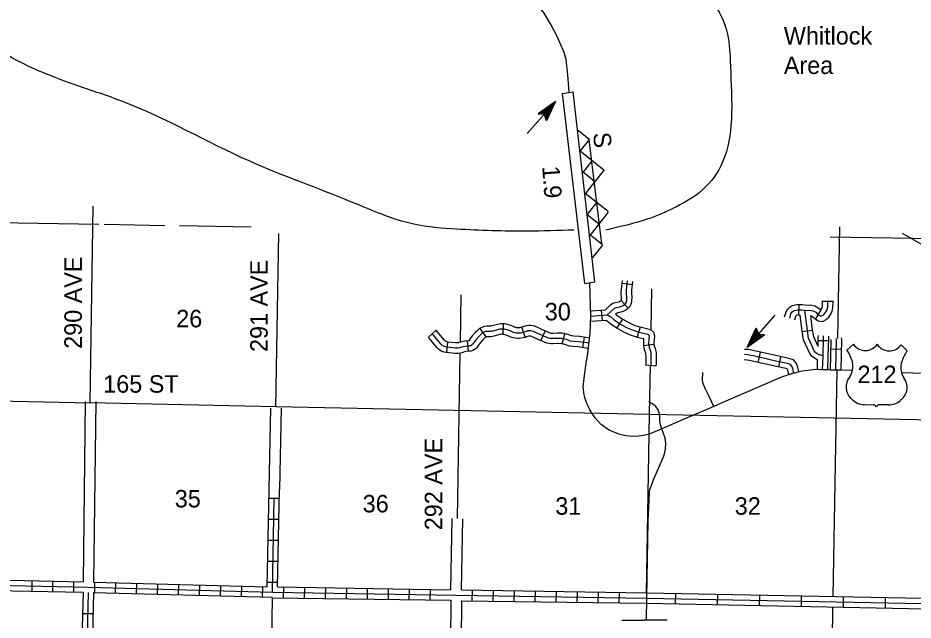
# Model space of a CAD drawing. Extents: x 1142892 to 1570202, y 16283729 to 16658946.
# Drawn here: x 1289756 to 1315361, y 16344924 to 16362145 of the extents above; entities that cross this region are included whole.
import ezdxf

# ---------------------------------------------------------------- set-up
doc = ezdxf.new("R2010")
doc.units = 0
for name, color, linetype in [('L11', 7, 'Continuous'), ('L13', 7, 'Continuous'), ('L14', 7, 'Continuous'), ('L18', 7, 'Continuous'), ('L2', 7, 'Continuous'), ('L28', 7, 'Continuous'), ('L3', 7, 'Continuous'), ('L30', 7, 'Continuous'), ('L36', 7, 'Continuous'), ('L55', 7, 'Continuous'), ('L8', 7, 'Continuous'), ('L9', 7, 'Continuous')]:
    doc.layers.add(name, color=color, linetype=linetype)

msp = doc.modelspace()

# ---------------------------------------------------------------- linework, layer by layer
at = {"layer": 'L11'}
for p, q in [((1291685, 16351179), (1291619, 16346021)), ((1291985, 16351179), (1291919, 16346012)), ((1296985, 16350987), (1296938, 16348659)), ((1297285, 16350987), (1297238, 16348654)), ((1302143, 16345790), (1302178, 16347829)), ((1302443, 16345785), (1302478, 16347824)), ((1302143, 16345496), (1302123, 16343973)), ((1302443, 16345479), (1302426, 16343969))]:
    msp.add_line(p, q, dxfattribs=at)
at = {"layer": 'L13'}
for p, q in [((1291819, 16351146), (1291910, 16356763)), ((1287777, 16356321), (1292069, 16356246)), ((1292227, 16356246), (1293960, 16356213)), ((1294377, 16356204), (1296427, 16356171)), ((1297135, 16351037), (1297218, 16355979)), ((1313251, 16356171), (1313196, 16352973)), ((1312985, 16355888), (1317521, 16355810)), ((1302412, 16352870), (1302435, 16354221)), ((1307865, 16353222), (1307885, 16354396)), ((1302328, 16347826), (1302407, 16352559)), ((1307824, 16350814), (1307848, 16352202)), ((1313180, 16352072), (1313068, 16345596)), ((1279619, 16351396), (1291819, 16351137)), ((1291819, 16351146), (1297135, 16351037)), ((1297135, 16351037), (1307824, 16350814)), ((1307736, 16345704), (1307824, 16350814)), ((1307824, 16350814), (1310710, 16350754)), ((1310710, 16350754), (1316052, 16350652)), ((1313060, 16345304), (1312974, 16340139))]:
    msp.add_line(p, q, dxfattribs=at)
msp.add_lwpolyline([(1296768, 16330007), (1296877, 16335126), (1297035, 16345564)], dxfattribs=at)
at = {"layer": 'L18'}
for p, q in [((1305335, 16359988), (1305635, 16360029)), ((1305968, 16354554), (1305335, 16359988)), ((1306260, 16354596), (1305635, 16360029)), ((1306093, 16358671), (1305777, 16358929)), ((1306102, 16358679), (1305827, 16358338)), ((1306460, 16355688), (1306093, 16358663)), ((1306510, 16357804), (1305852, 16358329)), ((1306177, 16358063), (1305910, 16357721)), ((1306527, 16357804), (1305968, 16357104)), ((1306252, 16357463), (1305927, 16357729)), ((1306635, 16356613), (1305985, 16357121)), ((1306310, 16356871), (1306035, 16356521)), ((1306377, 16356246), (1306060, 16356496)), ((1306643, 16356588), (1306118, 16355921)), ((1306477, 16355654), (1306143, 16355921)), ((1306477, 16355646), (1306193, 16355296)), ((1305968, 16354554), (1306260, 16354596))]:
    msp.add_line(p, q, dxfattribs=at)
at = {"layer": 'L2'}
for points in [[(1299527, 16389238), (1299410, 16389071), (1298493, 16387654), (1298018, 16384429), (1298227, 16380896), (1298735, 16377338), (1299677, 16374638), (1299835, 16373796), (1300018, 16373321), (1300585, 16372154), (1301652, 16370388), (1303610, 16368104), (1306693, 16365113), (1308860, 16363238), (1309718, 16362454), (1310010, 16361829), (1310143, 16360596), (1310151, 16359063), (1309860, 16357913), (1309243, 16357146), (1308493, 16356696), (1308160, 16356538), (1307785, 16356396), (1306577, 16356079)], [(1305660, 16356079), (1304318, 16356046), (1302302, 16356104), (1301077, 16356246), (1299327, 16356871), (1296368, 16358054), (1292752, 16359754), (1291444, 16360213), (1289744, 16360921), (1288869, 16361371), (1288094, 16361613), (1286344, 16361779), (1284269, 16361996), (1282677, 16361696), (1280969, 16360763), (1279177, 16358813), (1277027, 16356313), (1275277, 16353879), (1274236, 16352179), (1273669, 16351204)]]:
    msp.add_spline(points, degree=3, dxfattribs=at)
at = {"layer": 'L28'}
for p, q in [((1305135, 16359754), (1304327, 16358838)), ((1305135, 16359754), (1304635, 16359404)), ((1305093, 16359704), (1304677, 16359421)), ((1305052, 16359654), (1304693, 16359421)), ((1305002, 16359604), (1304727, 16359413)), ((1305010, 16359571), (1304843, 16359296)), ((1304968, 16359554), (1304860, 16359438)), ((1305085, 16359663), (1304868, 16359246)), ((1305043, 16359629), (1304868, 16359263)), ((1305135, 16359754), (1304877, 16359204)), ((1304635, 16359404), (1304810, 16359388)), ((1304935, 16359546), (1304768, 16359404)), ((1304885, 16359479), (1304810, 16359413)), ((1304827, 16359413), (1304810, 16359404)), ((1304877, 16359204), (1304810, 16359388)), ((1304902, 16359446), (1304835, 16359338)), ((1304960, 16359538), (1304843, 16359321)), ((1304877, 16359413), (1304843, 16359379)), ((1304935, 16359513), (1304860, 16359438)), ((1310610, 16352729), (1311418, 16353646)), ((1310610, 16352729), (1310868, 16353279)), ((1310660, 16352821), (1310876, 16353238)), ((1310701, 16352854), (1310876, 16353221)), ((1310735, 16352913), (1310901, 16353188)), ((1310785, 16352946), (1310901, 16353163)), ((1310843, 16353038), (1310910, 16353146)), ((1310868, 16353279), (1310935, 16353096)), ((1310610, 16352729), (1311110, 16353079)), ((1310651, 16352779), (1311068, 16353063)), ((1310693, 16352829), (1311051, 16353063)), ((1310743, 16352879), (1311018, 16353071)), ((1310776, 16352929), (1310885, 16353046)), ((1310810, 16352938), (1310976, 16353079)), ((1310810, 16352971), (1310885, 16353046)), ((1310860, 16353004), (1310935, 16353071)), ((1310868, 16353071), (1310901, 16353104)), ((1310918, 16353071), (1310935, 16353079)), ((1311110, 16353079), (1310935, 16353096))]:
    msp.add_line(p, q, dxfattribs=at)
at = {"layer": 'L3'}
for p, q in [((1313469, 16352644), (1313655, 16352813)), ((1315191, 16352620), (1315021, 16352795)), ((1313625, 16352297), (1313625, 16352297)), ((1315026, 16352267), (1315026, 16352289)), ((1313539, 16351873), (1313550, 16351885)), ((1315100, 16351852), (1315100, 16351852)), ((1313597, 16351250), (1313581, 16351265)), ((1315000, 16351210), (1315023, 16351233)), ((1313965, 16351086), (1314229, 16351083)), ((1314654, 16351077), (1314389, 16351081)), ((1307034, 16344925), (1307667, 16344925)), ((1308326, 16344925), (1307667, 16344925))]:
    msp.add_line(p, q, dxfattribs=at)
for points in [[(1315028, 16352000), (1316693, 16351954), (1317218, 16351971), (1318351, 16352071), (1319193, 16352229), (1320568, 16352704), (1323709, 16353954), (1324193, 16354138), (1325001, 16354304), (1328226, 16355488)], [(1313628, 16352060), (1313011, 16352076), (1312742, 16352085), (1312578, 16352087), (1312425, 16352075), (1312188, 16352042), (1312062, 16352017), (1311853, 16351955), (1311597, 16351867), (1309940, 16351154), (1309664, 16351029), (1308830, 16350678), (1308331, 16350463), (1308042, 16350339), (1307814, 16350237), (1307639, 16350199), (1307442, 16350173), (1307241, 16350182), (1307147, 16350190), (1306940, 16350242), (1306672, 16350356), (1306453, 16350512), (1306410, 16350549), (1306267, 16350705), (1306197, 16350805), (1306115, 16350933), (1306064, 16351046), (1306030, 16351120), (1305975, 16351285), (1305956, 16351363), (1305927, 16351591), (1305948, 16351845), (1305969, 16351988), (1306014, 16352264), (1306058, 16352555), (1306126, 16353142), (1306147, 16353620), (1306115, 16354575)], [(1307816, 16348566), (1307833, 16348647), (1307945, 16348963), (1308126, 16349375), (1308221, 16349594), (1308249, 16349682), (1308279, 16349825), (1308288, 16349976), (1308281, 16350045), (1308269, 16350126), (1308175, 16350396)], [(1307816, 16348566), (1307776, 16347762)], [(1307776, 16347762), (1307735, 16345554), (1307722, 16344925)]]:
    msp.add_lwpolyline(points, dxfattribs=at)
for centre, radius, start, end in [((1312805, 16352131), 836, 11.5124, 37.6324), ((1313993, 16353049), 416, 214.9085, 325.0307), ((1314681, 16353040), 416, 213.4172, 323.8793), ((1315843, 16352090), 836, 140.8147, 166.1585), ((1313136, 16352172), 504, 325.3082, 14.1347), ((1315513, 16352140), 504, 165.972, 214.4078), ((1313895, 16351590), 452, 140.7875, 226.1161), ((1314739, 16351579), 452, 309.5624, 37.5162), ((1313974, 16351604), 517, 223.2465, 269.2236), ((1314660, 16351595), 517, 269.2237, 311.2125), ((1314224, 16350998), 86.1, 9.5933, 89.2237), ((1314394, 16350995), 86.1, 89.2237, 168.854)]:
    msp.add_arc(centre, radius, start, end, dxfattribs=at)
at = {"layer": 'L55'}
msp.add_lwpolyline([(1305527, 16360021), (1305485, 16360521), (1305435, 16360954), (1305377, 16361154), (1305252, 16361438), (1305177, 16361613), (1304985, 16361971), (1304810, 16362279), (1304685, 16362446)], dxfattribs=at)
at = {"layer": 'L8'}
for p, q in [((1307334, 16354513), (1307038, 16354547)), ((1307208, 16353842), (1307013, 16354068)), ((1312097, 16353949), (1312086, 16353651)), ((1312773, 16354042), (1313071, 16354047)), ((1306441, 16353791), (1306464, 16353494)), ((1312722, 16353794), (1312568, 16353535)), ((1307051, 16353528), (1306884, 16353281)), ((1301499, 16353011), (1301718, 16353214)), ((1303145, 16353022), (1302974, 16353266)), ((1303632, 16353098), (1303649, 16353396)), ((1304261, 16353013), (1304168, 16353297)), ((1304716, 16352916), (1304835, 16353190)), ((1307556, 16353305), (1307466, 16353020)), ((1312192, 16353173), (1312487, 16353218)), ((1302643, 16352608), (1302616, 16352905)), ((1305319, 16352825), (1305395, 16353113)), ((1305918, 16352715), (1305963, 16353010)), ((1312943, 16352906), (1312645, 16352914)), ((1302024, 16352577), (1302057, 16352874)), ((1307948, 16352807), (1307652, 16352769)), ((1313313, 16352665), (1313015, 16352672)), ((1310991, 16352586), (1310924, 16352295)), ((1311570, 16352456), (1311509, 16352164)), ((1308007, 16352189), (1307709, 16352213)), ((1311902, 16351972), (1311805, 16351949)), ((1312921, 16352079), (1312623, 16352089)), ((1313300, 16352069), (1313001, 16352076)), ((1296885, 16345871), (1296940, 16348659)), ((1297185, 16345871), (1297240, 16348654)), ((1296935, 16348412), (1297235, 16348412)), ((1297035, 16345721), (1297085, 16348412)), ((1296927, 16347812), (1297227, 16347812)), ((1296910, 16347212), (1297210, 16347212)), ((1296902, 16346612), (1297202, 16346612)), ((1290160, 16345746), (1290160, 16346046)), ((1290760, 16345737), (1290760, 16346037)), ((1291360, 16345721), (1291360, 16346021)), ((1291952, 16345704), (1291960, 16346004)), ((1292552, 16345687), (1292560, 16345987)), ((1293152, 16345679), (1293160, 16345979)), ((1296893, 16346012), (1297193, 16346012)), ((1293752, 16345662), (1293760, 16345962)), ((1294352, 16345646), (1294360, 16345946)), ((1294952, 16345629), (1294960, 16345929)), ((1295552, 16345612), (1295560, 16345912)), ((1296152, 16345596), (1296160, 16345896)), ((1296752, 16345579), (1296760, 16345879)), ((1297352, 16345562), (1297360, 16345862)), ((1297952, 16345554), (1297960, 16345854)), ((1298552, 16345546), (1298560, 16345846)), ((1299152, 16345537), (1299160, 16345837)), ((1299752, 16345529), (1299760, 16345829)), ((1300352, 16345521), (1300360, 16345821)), ((1300952, 16345512), (1300960, 16345809)), ((1301552, 16345504), (1301560, 16345799)), ((1302752, 16345479), (1302760, 16345779)), ((1303352, 16345471), (1303360, 16345771)), ((1303952, 16345462), (1303960, 16345762)), ((1304552, 16345454), (1304560, 16345754)), ((1305152, 16345446), (1305160, 16345746)), ((1305752, 16345437), (1305760, 16345737)), ((1306352, 16345429), (1306360, 16345729)), ((1306952, 16345412), (1306960, 16345712)), ((1291602, 16345112), (1291902, 16345112))]:
    msp.add_line(p, q, dxfattribs=at)
for points in [[(1318351, 16352071), (1318385, 16353313), (1318010, 16354113), (1317326, 16354679), (1315060, 16355979)], [(1306560, 16353801), (1306703, 16353944), (1306742, 16353971), (1306798, 16353995), (1306841, 16354007), (1306924, 16354026), (1306960, 16354038), (1306989, 16354053), (1307016, 16354072), (1307020, 16354075), (1307020, 16354083), (1307021, 16354145), (1307014, 16354266), (1307013, 16354317), (1307018, 16354385), (1307047, 16354639)], [(1306610, 16353654), (1306698, 16353727), (1306800, 16353829), (1306816, 16353840), (1306847, 16353853), (1306877, 16353861), (1306966, 16353881), (1307018, 16353900), (1307067, 16353924), (1307109, 16353954), (1307128, 16353970), (1307146, 16353990), (1307161, 16354014), (1307168, 16354046), (1307170, 16354077), (1307171, 16354149), (1307164, 16354271), (1307163, 16354313), (1307163, 16354313), (1307167, 16354371), (1307196, 16354622)], [(1306853, 16353670), (1306893, 16353710), (1306896, 16353711), (1306913, 16353716), (1307007, 16353737), (1307077, 16353761), (1307144, 16353795), (1307202, 16353836), (1307232, 16353862), (1307267, 16353899), (1307301, 16353958), (1307317, 16354024), (1307320, 16354071), (1307321, 16354152), (1307314, 16354276), (1307313, 16354308), (1307317, 16354357), (1307345, 16354604)], [(1311687, 16353596), (1311730, 16353742), (1311780, 16353824), (1311849, 16353887), (1311906, 16353921), (1312039, 16353952), (1312191, 16353946), (1312271, 16353936), (1312466, 16353931), (1312552, 16353914), (1312666, 16353847), (1312722, 16353794), (1312755, 16353849), (1312759, 16353857), (1312768, 16353895), (1312772, 16354017), (1312772, 16354042)], [(1311831, 16353554), (1311868, 16353681), (1311897, 16353728), (1311939, 16353766), (1311963, 16353780), (1312054, 16353801), (1312179, 16353797), (1312260, 16353787), (1312449, 16353781), (1312498, 16353772), (1312576, 16353726), (1312640, 16353666), (1312699, 16353628), (1312745, 16353621), (1312791, 16353641), (1312829, 16353681), (1312889, 16353780), (1312901, 16353809), (1312918, 16353875), (1312922, 16354016), (1312922, 16354045)], [(1312432, 16353632), (1312444, 16353629), (1312486, 16353605), (1312547, 16353547), (1312644, 16353485), (1312766, 16353466), (1312879, 16353516), (1312949, 16353589), (1313023, 16353711), (1313044, 16353761), (1313067, 16353854), (1313072, 16354015), (1313072, 16354047)], [(1306142, 16353770), (1306560, 16353801)], [(1306853, 16353670), (1306894, 16353635), (1307056, 16353526), (1307227, 16353430), (1307406, 16353353), (1307552, 16353307), (1307849, 16353237), (1307934, 16353162), (1307960, 16353049), (1307953, 16352958), (1307947, 16352821), (1307954, 16352764), (1307984, 16352688), (1308009, 16352575), (1308011, 16352468), (1308013, 16352250), (1308007, 16352188)], [(1312785, 16352483), (1312685, 16352506), (1312660, 16352513), (1312575, 16352570), (1312533, 16352627), (1312372, 16352985), (1312328, 16353273), (1312260, 16353787)], [(1306141, 16353469), (1306581, 16353502), (1306621, 16353474), (1306713, 16353396), (1306898, 16353270), (1307094, 16353161), (1307301, 16353072), (1307472, 16353017), (1307653, 16352975), (1307646, 16352809), (1307661, 16352688), (1307697, 16352600), (1307710, 16352539), (1307712, 16352464), (1307712, 16352262), (1307708, 16352213)], [(1306147, 16353620), (1306610, 16353654), (1306638, 16353645), (1306713, 16353592), (1306803, 16353516), (1306977, 16353398), (1307160, 16353296), (1307353, 16353212), (1307512, 16353162), (1307778, 16353099), (1307799, 16353081), (1307809, 16353038), (1307803, 16352968), (1307796, 16352815), (1307808, 16352726), (1307840, 16352644), (1307859, 16352557), (1307861, 16352466), (1307862, 16352256), (1307858, 16352201)], [(1311975, 16353511), (1312006, 16353619), (1312014, 16353631), (1312024, 16353640), (1312068, 16353651), (1312127, 16353648)], [(1312631, 16352365), (1312595, 16352377), (1312470, 16352459), (1312403, 16352551), (1312227, 16352942), (1312179, 16353251), (1312127, 16353648)], [(1312642, 16352750), (1312517, 16353028), (1312476, 16353294), (1312432, 16353632)], [(1306091, 16352840), (1305966, 16352859), (1305800, 16352884), (1305644, 16352893), (1305565, 16352904), (1305443, 16352944), (1305399, 16352958), (1305356, 16352969), (1305312, 16352976), (1305227, 16352981), (1305184, 16352981), (1305055, 16352974), (1305014, 16352974), (1304974, 16352978), (1304934, 16352988), (1304895, 16353003), (1304814, 16353036), (1304694, 16353088), (1304580, 16353143), (1304504, 16353177), (1304464, 16353191), (1304423, 16353198), (1304380, 16353199), (1304336, 16353192), (1304293, 16353181), (1304209, 16353153), (1304168, 16353142), (1304128, 16353134), (1304088, 16353128), (1304049, 16353128), (1304008, 16353132), (1303968, 16353140), (1303929, 16353152), (1303890, 16353166), (1303776, 16353214), (1303739, 16353228), (1303700, 16353239), (1303662, 16353245), (1303623, 16353248), (1303584, 16353246), (1303545, 16353242), (1303507, 16353235), (1303435, 16353217), (1303337, 16353189), (1303305, 16353182), (1303272, 16353178), (1303238, 16353177), (1303170, 16353180), (1303135, 16353176), (1303099, 16353165), (1303065, 16353148), (1303032, 16353125), (1303002, 16353099), (1302946, 16353042), (1302869, 16352955), (1302825, 16352899), (1302773, 16352822), (1302755, 16352801), (1302734, 16352784), (1302710, 16352771), (1302684, 16352764), (1302658, 16352759), (1302552, 16352750), (1302492, 16352737), (1302417, 16352715), (1302384, 16352707), (1302339, 16352700), (1302259, 16352701), (1302033, 16352726), (1301989, 16352735), (1301946, 16352748), (1301926, 16352759), (1301906, 16352772), (1301886, 16352787), (1301849, 16352825), (1301729, 16352969), (1301644, 16353074), (1301609, 16353112)], [(1306114, 16352988), (1305816, 16353034), (1305659, 16353043), (1305599, 16353051), (1305489, 16353087), (1305440, 16353102), (1305387, 16353116), (1305329, 16353126), (1305231, 16353131), (1305180, 16353131), (1305052, 16353124), (1305023, 16353124), (1304999, 16353127), (1304978, 16353132), (1304950, 16353142), (1304873, 16353174), (1304757, 16353225), (1304644, 16353279), (1304558, 16353317), (1304502, 16353336), (1304438, 16353348), (1304370, 16353349), (1304307, 16353339), (1304251, 16353325), (1304166, 16353297), (1304133, 16353288), (1304102, 16353282), (1304078, 16353278), (1304055, 16353278), (1304030, 16353281), (1304005, 16353286), (1303977, 16353294), (1303946, 16353306), (1303832, 16353354), (1303785, 16353371), (1303733, 16353386), (1303678, 16353395), (1303624, 16353398), (1303573, 16353396), (1303523, 16353390), (1303475, 16353381), (1303396, 16353362), (1303301, 16353335), (1303280, 16353330), (1303261, 16353328), (1303239, 16353327), (1303165, 16353330), (1303105, 16353324), (1303043, 16353305), (1302988, 16353277), (1302939, 16353243), (1302899, 16353207), (1302837, 16353144), (1302753, 16353051), (1302704, 16352988), (1302654, 16352914), (1302651, 16352910), (1302639, 16352908), (1302529, 16352898), (1302455, 16352882), (1302379, 16352860), (1302356, 16352855), (1302327, 16352850), (1302268, 16352851), (1302056, 16352875), (1302026, 16352880), (1302003, 16352888), (1302001, 16352889), (1301995, 16352893), (1301987, 16352899), (1301960, 16352926), (1301845, 16353064), (1301758, 16353172), (1301719, 16353214)], [(1306068, 16352692), (1305785, 16352735), (1305630, 16352744), (1305531, 16352757), (1305397, 16352801), (1305358, 16352813), (1305324, 16352822), (1305296, 16352827), (1305223, 16352831), (1305188, 16352831), (1305058, 16352824), (1305005, 16352825), (1304949, 16352830), (1304891, 16352844), (1304840, 16352863), (1304755, 16352898), (1304632, 16352952), (1304517, 16353007), (1304450, 16353037), (1304427, 16353045), (1304409, 16353048), (1304391, 16353048), (1304366, 16353045), (1304335, 16353037), (1304252, 16353010), (1304204, 16352997), (1304154, 16352986), (1304098, 16352978), (1304042, 16352978), (1303986, 16352983), (1303932, 16352994), (1303881, 16353010), (1303835, 16353027), (1303721, 16353075), (1303692, 16353086), (1303668, 16353092), (1303645, 16353096), (1303621, 16353097), (1303595, 16353097), (1303568, 16353093), (1303539, 16353088), (1303473, 16353072), (1303373, 16353043), (1303330, 16353034), (1303283, 16353028), (1303237, 16353027), (1303175, 16353029), (1303165, 16353028), (1303155, 16353025), (1303142, 16353019), (1303126, 16353007), (1303106, 16352990), (1303056, 16352939), (1302984, 16352858), (1302947, 16352811), (1302892, 16352730), (1302859, 16352693), (1302818, 16352659), (1302767, 16352632), (1302718, 16352617), (1302677, 16352611), (1302574, 16352601), (1302528, 16352591), (1302455, 16352570), (1302412, 16352560), (1302350, 16352550), (1302251, 16352551), (1302011, 16352578), (1301952, 16352589), (1301889, 16352609), (1301850, 16352629), (1301817, 16352651), (1301785, 16352676), (1301738, 16352724), (1301613, 16352874), (1301530, 16352976), (1301499, 16353010)], [(1312642, 16352750), (1312648, 16352999), (1312652, 16353064)], [(1312772, 16352084), (1312785, 16352483), (1312798, 16352993), (1312802, 16353055)], [(1312922, 16352079), (1312935, 16352479), (1312948, 16352986), (1312952, 16353046)], [(1313001, 16352076), (1313020, 16352932), (1313017, 16352948)], [(1313151, 16352072), (1313170, 16352943), (1313165, 16352974)], [(1313300, 16352069), (1313321, 16352954), (1313313, 16352999)], [(1312095, 16352023), (1312062, 16352161), (1312024, 16352263), (1311941, 16352366), (1311802, 16352408), (1311471, 16352478), (1310829, 16352624), (1310745, 16352642), (1310649, 16352660), (1310541, 16352665)], [(1311950, 16351984), (1311918, 16352117), (1311892, 16352188), (1311853, 16352236), (1311764, 16352263), (1311439, 16352331), (1310797, 16352477), (1310715, 16352495), (1310632, 16352510), (1310534, 16352515)], [(1311807, 16351939), (1311775, 16352072), (1311762, 16352107), (1311727, 16352117), (1311407, 16352184), (1310765, 16352331), (1310686, 16352348), (1310615, 16352361), (1310527, 16352365)], [(1312622, 16352089), (1312631, 16352365)], [(1309664, 16351029), (1309538, 16351297), (1309425, 16351528), (1309366, 16351666), (1309348, 16351723), (1309339, 16351782), (1309343, 16352008)], [(1308175, 16350396), (1308139, 16350504), (1308116, 16350612), (1308117, 16350715), (1308107, 16350821), (1308072, 16350936), (1308004, 16351034), (1307910, 16351108), (1307804, 16351164)], [(1287054, 16346104), (1289094, 16346071), (1291619, 16346021)], [(1291919, 16346012), (1296885, 16345871)], [(1286560, 16345962), (1289094, 16345921), (1291769, 16345862), (1297035, 16345721), (1302293, 16345637), (1307735, 16345554)], [(1287073, 16345804), (1289094, 16345771), (1291619, 16345721)], [(1291619, 16345721), (1291577, 16344054), (1291527, 16340712)], [(1297185, 16345871), (1302143, 16345790)], [(1302443, 16345785), (1307735, 16345704)], [(1291769, 16345712), (1291727, 16344054), (1291669, 16340562), (1291519, 16329996), (1296768, 16329862), (1302052, 16329737), (1307410, 16329637)], [(1291919, 16345712), (1291877, 16344054), (1291819, 16340562), (1291669, 16330146), (1296768, 16330017)], [(1291919, 16345712), (1297035, 16345575)], [(1297035, 16345564), (1302143, 16345496)], [(1302443, 16345479), (1307735, 16345404)]]:
    msp.add_lwpolyline(points, dxfattribs=at)
at = {"layer": 'L9'}
for p, q in [((1308568, 16345687), (1308560, 16345387)), ((1309768, 16345662), (1309760, 16345362)), ((1310968, 16345637), (1310960, 16345337)), ((1312160, 16345621), (1312160, 16345321)), ((1313360, 16345596), (1313360, 16345296)), ((1314560, 16345571), (1314560, 16345271))]:
    msp.add_line(p, q, dxfattribs=at)
for points in [[(1307735, 16345704), (1317118, 16345521), (1318160, 16345504)], [(1307735, 16345554), (1317118, 16345371), (1318160, 16345354)], [(1307735, 16345404), (1317118, 16345221), (1318151, 16345204)]]:
    msp.add_lwpolyline(points, dxfattribs=at)

# ---------------------------------------------------------------- texts
at = {"layer": 'L14'}
for s, p in [('30', (1304827, 16353495)), ('26', (1294285, 16353296)), ('35', (1294244, 16348146)), ('36', (1299618, 16348004)), ('31', (1305127, 16347937)), ('32', (1310260, 16347937))]:
    msp.add_text(s, height=500, rotation=0, dxfattribs=at).set_placement(p)
at = {"layer": 'L18'}
msp.add_text('S', height=500, rotation=276.5342, dxfattribs=at).set_placement((1306202, 16358846))
at = {"layer": 'L28'}
msp.add_text('1.9', height=500, rotation=274.0553, dxfattribs=at).set_placement((1304752, 16357896))
at = {"layer": 'L3'}
msp.add_text('212', height=500, rotation=0, dxfattribs=at).set_placement((1313771, 16351702))
at = {"layer": 'L30'}
for s, rotation, p in [('290 AVE', 90, (1291585, 16352682)), ('291 AVE', 90, (1296901, 16352591)), ('165 ST', 0, (1292197, 16351427)), ('292 AVE', 90, (1301893, 16347494))]:
    msp.add_text(s, height=500, rotation=rotation, dxfattribs=at).set_placement(p)
at = {"layer": 'L36'}
for s, p in [('Whitlock', (1311663, 16361384)), ('Area', (1311664, 16360541))]:
    msp.add_text(s, height=500, rotation=0, dxfattribs=at).set_placement(p)

doc.saveas('drawing.dxf')
